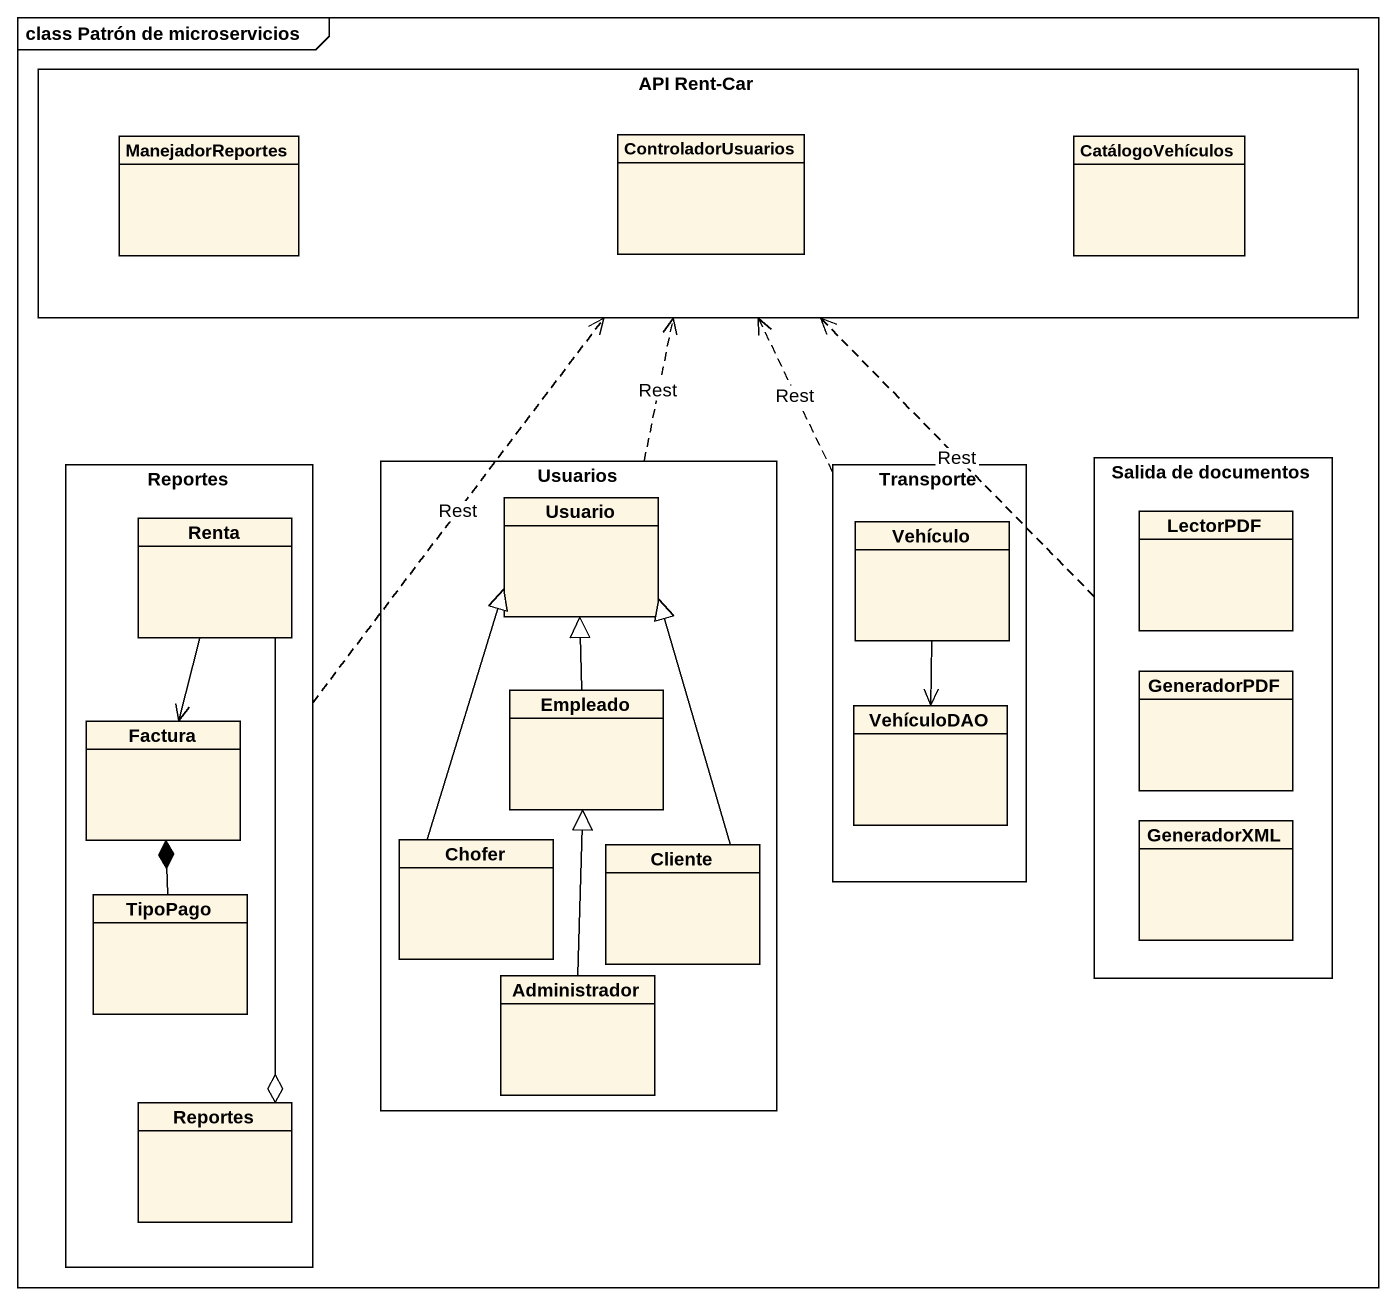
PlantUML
@startuml
mainframe class Patrón de microservicios
hide circle
hide empty members
rectangle "API Rent-Car" as API_Rent_Car {
  class ManejadorReportes
  class ControladorUsuarios
  class CatálogoVehículos
}
rectangle Reportes {
  class Renta
  class Factura
  class TipoPago
  class "Reportes" as Reportes_2
}
rectangle Usuarios {
  class Usuario
  class Empleado
  class Chofer
  class Cliente
  class Administrador
}
rectangle Transporte {
  class Vehículo
  class VehículoDAO
}
rectangle "Salida de documentos" as Salida_de_documentos {
  class LectorPDF
  class GeneradorPDF
  class GeneradorXML
}
Reportes .up.> API_Rent_Car : Rest
Renta --> Factura
Renta --o Reportes_2
Usuarios .up.> API_Rent_Car : Rest
Transporte .up.> API_Rent_Car : Rest
Vehículo --> VehículoDAO
Salida_de_documentos .up.> API_Rent_Car : Rest
Empleado -up-|> Usuario
Chofer -up-|> Usuario
TipoPago -up-* Factura
Cliente -up-|> Usuario
Administrador -up-|> Empleado
@enduml
